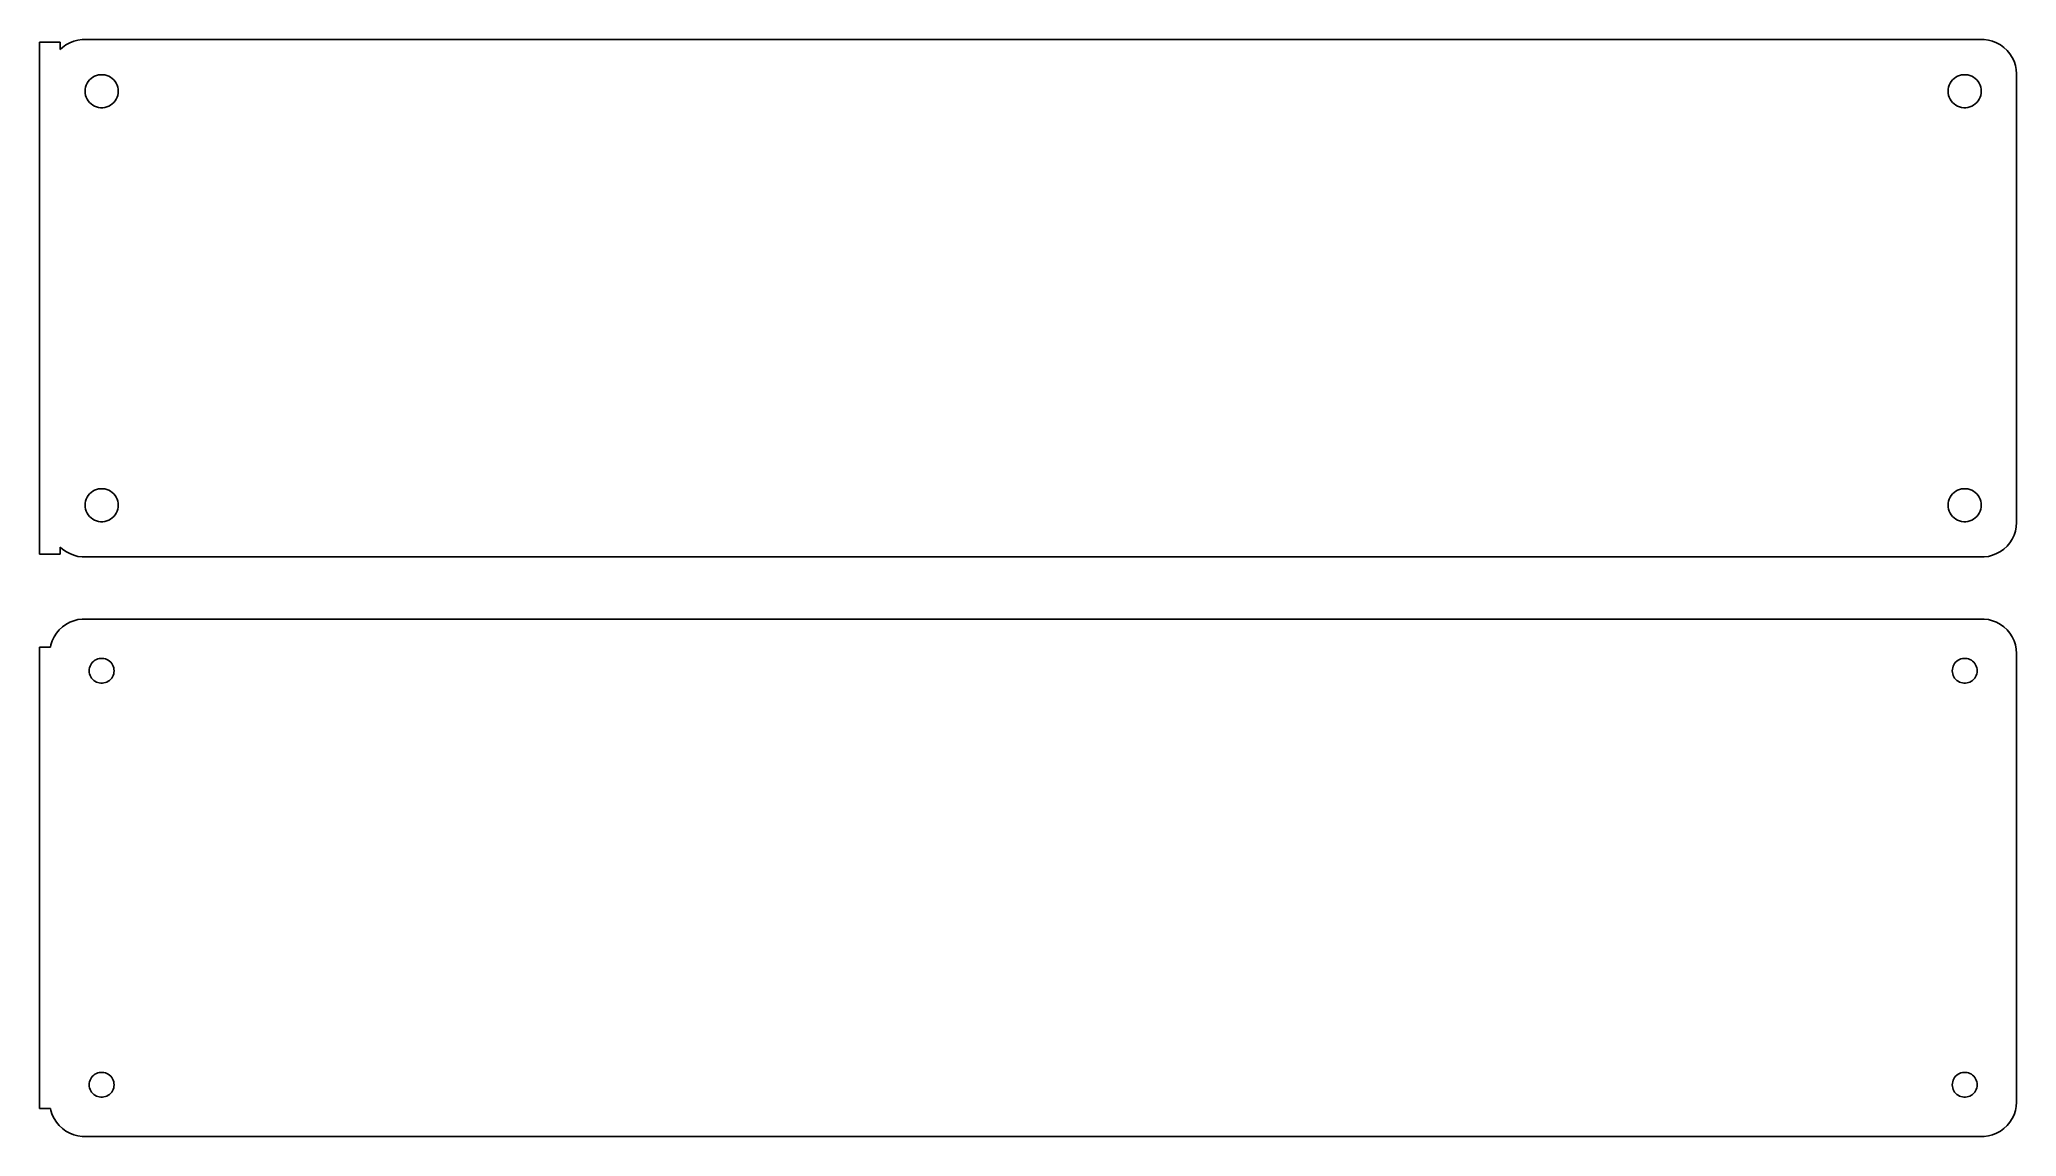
# Model space of a CAD drawing. Header units: metres. Extents: x -144 to 142, y 47 to 205.
import ezdxf

# ---------------------------------------------------------------- set-up
doc = ezdxf.new("R2010")
doc.units = ezdxf.units.M

msp = doc.modelspace()

# ---------------------------------------------------------------- linework, layer by layer
for p, q in [((-141, 205.115), (-144, 205.115)), ((-144, 205.115), (-144, 130.885)), ((-141, 204.059), (-141, 205.115)), ((-140.687, 204.353), (-141, 204.059)), ((-140.179, 204.722), (-140.687, 204.353)), ((-139.629, 205.024), (-140.179, 204.722)), ((-139.045, 205.255), (-139.629, 205.024)), ((-138.437, 205.411), (-139.045, 205.255)), ((-137.814, 205.49), (-138.437, 205.411)), ((137.814, 205.49), (-137.814, 205.49)), ((138.437, 205.411), (137.814, 205.49)), ((139.045, 205.255), (138.437, 205.411)), ((139.629, 205.024), (139.045, 205.255)), ((140.179, 204.722), (139.629, 205.024)), ((140.687, 204.353), (140.179, 204.722)), ((141.145, 203.923), (140.687, 204.353)), ((141.545, 203.439), (141.145, 203.923)), ((141.882, 202.909), (141.545, 203.439)), ((142.149, 202.341), (141.882, 202.909)), ((142.343, 201.743), (142.149, 202.341)), ((142.461, 201.127), (142.343, 201.743)), ((142.5, 200.5), (142.461, 201.127)), ((-137.4, 198), (-137.381, 198.301)), ((-137.381, 197.699), (-137.4, 198)), ((-137.381, 198.301), (-137.325, 198.597)), ((-137.325, 197.403), (-137.381, 197.699)), ((-137.325, 198.597), (-137.231, 198.883)), ((-137.231, 198.883), (-137.103, 199.156)), ((-137.103, 199.156), (-136.942, 199.411)), ((-136.942, 199.411), (-136.75, 199.643)), ((-136.75, 199.643), (-136.53, 199.849)), ((-136.53, 199.849), (-136.286, 200.026)), ((-136.286, 200.026), (-136.022, 200.172)), ((-136.022, 200.172), (-135.742, 200.283)), ((-135.742, 200.283), (-135.45, 200.357)), ((-135.45, 200.357), (-135.151, 200.395)), ((-135.151, 200.395), (-134.849, 200.395)), ((-134.849, 200.395), (-134.55, 200.357)), ((-134.55, 200.357), (-134.258, 200.283)), ((-134.258, 200.283), (-133.978, 200.172)), ((-133.978, 200.172), (-133.714, 200.026)), ((-133.714, 200.026), (-133.47, 199.849)), ((-133.47, 199.849), (-133.25, 199.643)), ((-133.25, 199.643), (-133.058, 199.411)), ((-133.058, 199.411), (-132.897, 199.156)), ((-132.897, 199.156), (-132.769, 198.883)), ((-132.769, 198.883), (-132.675, 198.597)), ((-132.675, 198.597), (-132.619, 198.301)), ((-132.619, 197.699), (-132.675, 197.403)), ((-132.619, 198.301), (-132.6, 198)), ((-132.6, 198), (-132.619, 197.699)), ((132.6, 198), (132.619, 198.301)), ((132.619, 197.699), (132.6, 198)), ((132.619, 198.301), (132.675, 198.597)), ((132.675, 197.403), (132.619, 197.699)), ((132.675, 198.597), (132.769, 198.883)), ((132.769, 198.883), (132.897, 199.156)), ((132.897, 199.156), (133.058, 199.411)), ((133.058, 199.411), (133.25, 199.643)), ((133.25, 199.643), (133.47, 199.849)), ((133.47, 199.849), (133.714, 200.026)), ((133.714, 200.026), (133.978, 200.172)), ((133.978, 200.172), (134.258, 200.283)), ((134.258, 200.283), (134.55, 200.357)), ((134.55, 200.357), (134.849, 200.395)), ((134.849, 200.395), (135.151, 200.395)), ((135.151, 200.395), (135.45, 200.357)), ((135.45, 200.357), (135.742, 200.283)), ((135.742, 200.283), (136.022, 200.172)), ((136.022, 200.172), (136.286, 200.026)), ((136.286, 200.026), (136.53, 199.849)), ((136.53, 199.849), (136.75, 199.643)), ((136.75, 199.643), (136.942, 199.411)), ((136.942, 199.411), (137.103, 199.156)), ((137.103, 199.156), (137.231, 198.883)), ((137.231, 198.883), (137.325, 198.597)), ((137.325, 198.597), (137.381, 198.301)), ((137.381, 197.699), (137.325, 197.403)), ((137.381, 198.301), (137.4, 198)), ((137.4, 198), (137.381, 197.699)), ((142.5, 135.5), (142.5, 200.5)), ((-137.231, 197.117), (-137.325, 197.403)), ((-137.103, 196.844), (-137.231, 197.117)), ((-136.942, 196.589), (-137.103, 196.844)), ((-136.75, 196.357), (-136.942, 196.589)), ((-136.53, 196.151), (-136.75, 196.357)), ((-136.286, 195.974), (-136.53, 196.151)), ((-136.022, 195.828), (-136.286, 195.974)), ((-135.742, 195.717), (-136.022, 195.828)), ((-135.45, 195.643), (-135.742, 195.717)), ((-135.151, 195.605), (-135.45, 195.643)), ((-134.849, 195.605), (-135.151, 195.605)), ((-134.55, 195.643), (-134.849, 195.605)), ((-134.258, 195.717), (-134.55, 195.643)), ((-133.978, 195.828), (-134.258, 195.717)), ((-133.714, 195.974), (-133.978, 195.828)), ((-133.47, 196.151), (-133.714, 195.974)), ((-133.25, 196.357), (-133.47, 196.151)), ((-133.058, 196.589), (-133.25, 196.357)), ((-132.897, 196.844), (-133.058, 196.589)), ((-132.769, 197.117), (-132.897, 196.844)), ((-132.675, 197.403), (-132.769, 197.117)), ((132.769, 197.117), (132.675, 197.403)), ((132.897, 196.844), (132.769, 197.117)), ((133.058, 196.589), (132.897, 196.844)), ((133.25, 196.357), (133.058, 196.589)), ((133.47, 196.151), (133.25, 196.357)), ((133.714, 195.974), (133.47, 196.151)), ((133.978, 195.828), (133.714, 195.974)), ((134.258, 195.717), (133.978, 195.828)), ((134.55, 195.643), (134.258, 195.717)), ((134.849, 195.605), (134.55, 195.643)), ((135.151, 195.605), (134.849, 195.605)), ((135.45, 195.643), (135.151, 195.605)), ((135.742, 195.717), (135.45, 195.643)), ((136.022, 195.828), (135.742, 195.717)), ((136.286, 195.974), (136.022, 195.828)), ((136.53, 196.151), (136.286, 195.974)), ((136.75, 196.357), (136.53, 196.151)), ((136.942, 196.589), (136.75, 196.357)), ((137.103, 196.844), (136.942, 196.589)), ((137.231, 197.117), (137.103, 196.844)), ((137.325, 197.403), (137.231, 197.117)), ((-135.45, 140.357), (-135.151, 140.395)), ((-135.151, 140.395), (-134.849, 140.395)), ((-134.849, 140.395), (-134.55, 140.357)), ((134.55, 140.357), (134.849, 140.395)), ((134.849, 140.395), (135.151, 140.395)), ((135.151, 140.395), (135.45, 140.357)), ((-137.4, 138), (-137.381, 138.301)), ((-137.381, 137.699), (-137.4, 138)), ((-137.381, 138.301), (-137.325, 138.597)), ((-137.325, 137.403), (-137.381, 137.699)), ((-137.325, 138.597), (-137.231, 138.883)), ((-137.231, 138.883), (-137.103, 139.156)), ((-137.103, 139.156), (-136.942, 139.411)), ((-136.942, 139.411), (-136.75, 139.643)), ((-136.75, 139.643), (-136.53, 139.849)), ((-136.53, 139.849), (-136.286, 140.026)), ((-136.286, 140.026), (-136.022, 140.172)), ((-136.022, 140.172), (-135.742, 140.283)), ((-135.742, 140.283), (-135.45, 140.357)), ((-134.55, 140.357), (-134.258, 140.283)), ((-134.258, 140.283), (-133.978, 140.172)), ((-133.978, 140.172), (-133.714, 140.026)), ((-133.714, 140.026), (-133.47, 139.849)), ((-133.47, 139.849), (-133.25, 139.643)), ((-133.25, 139.643), (-133.058, 139.411)), ((-133.058, 139.411), (-132.897, 139.156)), ((-132.897, 139.156), (-132.769, 138.883)), ((-132.769, 138.883), (-132.675, 138.597)), ((-132.675, 138.597), (-132.619, 138.301)), ((-132.619, 137.699), (-132.675, 137.403)), ((-132.619, 138.301), (-132.6, 138)), ((-132.6, 138), (-132.619, 137.699)), ((132.6, 138), (132.619, 138.301)), ((132.619, 137.699), (132.6, 138)), ((132.619, 138.301), (132.675, 138.597)), ((132.675, 137.403), (132.619, 137.699)), ((132.675, 138.597), (132.769, 138.883)), ((132.769, 138.883), (132.897, 139.156)), ((132.897, 139.156), (133.058, 139.411)), ((133.058, 139.411), (133.25, 139.643)), ((133.25, 139.643), (133.47, 139.849)), ((133.47, 139.849), (133.714, 140.026)), ((133.714, 140.026), (133.978, 140.172)), ((133.978, 140.172), (134.258, 140.283)), ((134.258, 140.283), (134.55, 140.357)), ((135.45, 140.357), (135.742, 140.283)), ((135.742, 140.283), (136.022, 140.172)), ((136.022, 140.172), (136.286, 140.026)), ((136.286, 140.026), (136.53, 139.849)), ((136.53, 139.849), (136.75, 139.643)), ((136.75, 139.643), (136.942, 139.411)), ((136.942, 139.411), (137.103, 139.156)), ((137.103, 139.156), (137.231, 138.883)), ((137.231, 138.883), (137.325, 138.597)), ((137.325, 138.597), (137.381, 138.301)), ((137.381, 137.699), (137.325, 137.403)), ((137.381, 138.301), (137.4, 138)), ((137.4, 138), (137.381, 137.699)), ((-137.231, 137.117), (-137.325, 137.403)), ((-137.103, 136.844), (-137.231, 137.117)), ((-136.942, 136.589), (-137.103, 136.844)), ((-136.75, 136.357), (-136.942, 136.589)), ((-136.53, 136.151), (-136.75, 136.357)), ((-136.286, 135.974), (-136.53, 136.151)), ((-136.022, 135.828), (-136.286, 135.974)), ((-135.742, 135.717), (-136.022, 135.828)), ((-135.45, 135.643), (-135.742, 135.717)), ((-135.151, 135.605), (-135.45, 135.643)), ((-134.849, 135.605), (-135.151, 135.605)), ((-134.55, 135.643), (-134.849, 135.605)), ((-134.258, 135.717), (-134.55, 135.643)), ((-133.978, 135.828), (-134.258, 135.717)), ((-133.714, 135.974), (-133.978, 135.828)), ((-133.47, 136.151), (-133.714, 135.974)), ((-133.25, 136.357), (-133.47, 136.151)), ((-133.058, 136.589), (-133.25, 136.357)), ((-132.897, 136.844), (-133.058, 136.589)), ((-132.769, 137.117), (-132.897, 136.844)), ((-132.675, 137.403), (-132.769, 137.117)), ((132.769, 137.117), (132.675, 137.403)), ((132.897, 136.844), (132.769, 137.117)), ((133.058, 136.589), (132.897, 136.844)), ((133.25, 136.357), (133.058, 136.589)), ((133.47, 136.151), (133.25, 136.357)), ((133.714, 135.974), (133.47, 136.151)), ((133.978, 135.828), (133.714, 135.974)), ((134.258, 135.717), (133.978, 135.828)), ((134.55, 135.643), (134.258, 135.717)), ((134.849, 135.605), (134.55, 135.643)), ((135.151, 135.605), (134.849, 135.605)), ((135.45, 135.643), (135.151, 135.605)), ((135.742, 135.717), (135.45, 135.643)), ((136.022, 135.828), (135.742, 135.717)), ((136.286, 135.974), (136.022, 135.828)), ((136.53, 136.151), (136.286, 135.974)), ((136.75, 136.357), (136.53, 136.151)), ((136.942, 136.589), (136.75, 136.357)), ((137.103, 136.844), (136.942, 136.589)), ((137.231, 137.117), (137.103, 136.844)), ((137.325, 137.403), (137.231, 137.117)), ((142.343, 134.257), (142.461, 134.873)), ((142.461, 134.873), (142.5, 135.5)), ((-141, 130.885), (-141, 131.941)), ((-141, 131.941), (-140.687, 131.647)), ((140.687, 131.647), (141.145, 132.077)), ((141.145, 132.077), (141.545, 132.561)), ((141.545, 132.561), (141.882, 133.091)), ((141.882, 133.091), (142.149, 133.659)), ((142.149, 133.659), (142.343, 134.257)), ((-144, 130.885), (-141, 130.885)), ((-140.687, 131.647), (-140.179, 131.278)), ((-140.179, 131.278), (-139.629, 130.976)), ((-139.629, 130.976), (-139.045, 130.745)), ((-139.045, 130.745), (-138.437, 130.589)), ((-138.437, 130.589), (-137.814, 130.51)), ((-137.814, 130.51), (137.814, 130.51)), ((137.814, 130.51), (138.437, 130.589)), ((138.437, 130.589), (139.045, 130.745)), ((139.045, 130.745), (139.629, 130.976)), ((139.629, 130.976), (140.179, 131.278)), ((140.179, 131.278), (140.687, 131.647)), ((-140.687, 120.353), (-141.145, 119.923)), ((-140.179, 120.722), (-140.687, 120.353)), ((-139.629, 121.024), (-140.179, 120.722)), ((-139.045, 121.255), (-139.629, 121.024)), ((-138.437, 121.411), (-139.045, 121.255)), ((-137.814, 121.49), (-138.437, 121.411)), ((137.814, 121.49), (-137.814, 121.49)), ((138.437, 121.411), (137.814, 121.49)), ((139.045, 121.255), (138.437, 121.411)), ((139.629, 121.024), (139.045, 121.255)), ((140.179, 120.722), (139.629, 121.024)), ((140.687, 120.353), (140.179, 120.722)), ((141.145, 119.923), (140.687, 120.353)), ((-142.343, 117.743), (-142.4, 117.444)), ((-142.149, 118.341), (-142.343, 117.743)), ((-141.882, 118.909), (-142.149, 118.341)), ((-141.545, 119.439), (-141.882, 118.909)), ((-141.145, 119.923), (-141.545, 119.439)), ((141.545, 119.439), (141.145, 119.923)), ((141.882, 118.909), (141.545, 119.439)), ((142.149, 118.341), (141.882, 118.909)), ((142.343, 117.743), (142.149, 118.341)), ((142.461, 117.127), (142.343, 117.743)), ((-142.4, 117.444), (-144, 117.444)), ((-144, 117.444), (-144, 50.5558)), ((-136.743, 114.448), (-136.674, 114.663)), ((-136.674, 114.663), (-136.577, 114.867)), ((-136.577, 114.867), (-136.456, 115.058)), ((-136.456, 115.058), (-136.312, 115.232)), ((-136.312, 115.232), (-136.147, 115.387)), ((-136.147, 115.387), (-135.964, 115.52)), ((-135.964, 115.52), (-135.766, 115.629)), ((-135.766, 115.629), (-135.556, 115.712)), ((-135.556, 115.712), (-135.337, 115.768)), ((-135.337, 115.768), (-135.113, 115.796)), ((-135.113, 115.796), (-134.887, 115.796)), ((-134.887, 115.796), (-134.663, 115.768)), ((-134.663, 115.768), (-134.444, 115.712)), ((-134.444, 115.712), (-134.234, 115.629)), ((-134.234, 115.629), (-134.036, 115.52)), ((-134.036, 115.52), (-133.853, 115.387)), ((-133.853, 115.387), (-133.688, 115.232)), ((-133.688, 115.232), (-133.544, 115.058)), ((-133.544, 115.058), (-133.423, 114.867)), ((-133.423, 114.867), (-133.326, 114.663)), ((-133.326, 114.663), (-133.257, 114.448)), ((133.257, 114.448), (133.326, 114.663)), ((133.326, 114.663), (133.423, 114.867)), ((133.423, 114.867), (133.544, 115.058)), ((133.544, 115.058), (133.688, 115.232)), ((133.688, 115.232), (133.853, 115.387)), ((133.853, 115.387), (134.036, 115.52)), ((134.036, 115.52), (134.234, 115.629)), ((134.234, 115.629), (134.444, 115.712)), ((134.444, 115.712), (134.663, 115.768)), ((134.663, 115.768), (134.887, 115.796)), ((134.887, 115.796), (135.113, 115.796)), ((135.113, 115.796), (135.337, 115.768)), ((135.337, 115.768), (135.556, 115.712)), ((135.556, 115.712), (135.766, 115.629)), ((135.766, 115.629), (135.964, 115.52)), ((135.964, 115.52), (136.147, 115.387)), ((136.147, 115.387), (136.312, 115.232)), ((136.312, 115.232), (136.456, 115.058)), ((136.456, 115.058), (136.577, 114.867)), ((136.577, 114.867), (136.674, 114.663)), ((136.674, 114.663), (136.743, 114.448)), ((142.5, 116.5), (142.461, 117.127)), ((142.5, 51.5), (142.5, 116.5)), ((-136.8, 114), (-136.786, 114.226)), ((-136.786, 113.774), (-136.8, 114)), ((-136.786, 114.226), (-136.743, 114.448)), ((-136.743, 113.552), (-136.786, 113.774)), ((-136.674, 113.337), (-136.743, 113.552)), ((-136.577, 113.133), (-136.674, 113.337)), ((-136.456, 112.942), (-136.577, 113.133)), ((-136.312, 112.768), (-136.456, 112.942)), ((-136.147, 112.613), (-136.312, 112.768)), ((-135.964, 112.48), (-136.147, 112.613)), ((-135.766, 112.371), (-135.964, 112.48)), ((-135.556, 112.288), (-135.766, 112.371)), ((-135.337, 112.232), (-135.556, 112.288)), ((-135.113, 112.204), (-135.337, 112.232)), ((-134.887, 112.204), (-135.113, 112.204)), ((-134.663, 112.232), (-134.887, 112.204)), ((-134.444, 112.288), (-134.663, 112.232)), ((-134.234, 112.371), (-134.444, 112.288)), ((-134.036, 112.48), (-134.234, 112.371)), ((-133.853, 112.613), (-134.036, 112.48)), ((-133.688, 112.768), (-133.853, 112.613)), ((-133.544, 112.942), (-133.688, 112.768)), ((-133.423, 113.133), (-133.544, 112.942)), ((-133.326, 113.337), (-133.423, 113.133)), ((-133.257, 113.552), (-133.326, 113.337)), ((-133.257, 114.448), (-133.214, 114.226)), ((-133.214, 113.774), (-133.257, 113.552)), ((-133.214, 114.226), (-133.2, 114)), ((-133.2, 114), (-133.214, 113.774)), ((133.2, 114), (133.214, 114.226)), ((133.214, 113.774), (133.2, 114)), ((133.214, 114.226), (133.257, 114.448)), ((133.257, 113.552), (133.214, 113.774)), ((133.326, 113.337), (133.257, 113.552)), ((133.423, 113.133), (133.326, 113.337)), ((133.544, 112.942), (133.423, 113.133)), ((133.688, 112.768), (133.544, 112.942)), ((133.853, 112.613), (133.688, 112.768)), ((134.036, 112.48), (133.853, 112.613)), ((134.234, 112.371), (134.036, 112.48)), ((134.444, 112.288), (134.234, 112.371)), ((134.663, 112.232), (134.444, 112.288)), ((134.887, 112.204), (134.663, 112.232)), ((135.113, 112.204), (134.887, 112.204)), ((135.337, 112.232), (135.113, 112.204)), ((135.556, 112.288), (135.337, 112.232)), ((135.766, 112.371), (135.556, 112.288)), ((135.964, 112.48), (135.766, 112.371)), ((136.147, 112.613), (135.964, 112.48)), ((136.312, 112.768), (136.147, 112.613)), ((136.456, 112.942), (136.312, 112.768)), ((136.577, 113.133), (136.456, 112.942)), ((136.674, 113.337), (136.577, 113.133)), ((136.743, 113.552), (136.674, 113.337)), ((136.743, 114.448), (136.786, 114.226)), ((136.786, 113.774), (136.743, 113.552)), ((136.786, 114.226), (136.8, 114)), ((136.8, 114), (136.786, 113.774)), ((-136.786, 54.2256), (-136.743, 54.4476)), ((-136.743, 54.4476), (-136.674, 54.6626)), ((-136.674, 54.6626), (-136.577, 54.8672)), ((-136.577, 54.8672), (-136.456, 55.058)), ((-136.456, 55.058), (-136.312, 55.2322)), ((-136.312, 55.2322), (-136.147, 55.3869)), ((-136.147, 55.3869), (-135.964, 55.5198)), ((-135.964, 55.5198), (-135.766, 55.6287)), ((-135.766, 55.6287), (-135.556, 55.7119)), ((-135.556, 55.7119), (-135.337, 55.7681)), ((-135.337, 55.7681), (-135.113, 55.7964)), ((-135.113, 55.7964), (-134.887, 55.7964)), ((-134.887, 55.7964), (-134.663, 55.7681)), ((-134.663, 55.7681), (-134.444, 55.7119)), ((-134.444, 55.7119), (-134.234, 55.6287)), ((-134.234, 55.6287), (-134.036, 55.5198)), ((-134.036, 55.5198), (-133.853, 55.3869)), ((-133.853, 55.3869), (-133.688, 55.2322)), ((-133.688, 55.2322), (-133.544, 55.058)), ((-133.544, 55.058), (-133.423, 54.8672)), ((-133.423, 54.8672), (-133.326, 54.6626)), ((-133.326, 54.6626), (-133.257, 54.4476)), ((-133.257, 54.4476), (-133.214, 54.2256)), ((133.214, 54.2256), (133.257, 54.4476)), ((133.257, 54.4476), (133.326, 54.6626)), ((133.326, 54.6626), (133.423, 54.8672)), ((133.423, 54.8672), (133.544, 55.058)), ((133.544, 55.058), (133.688, 55.2322)), ((133.688, 55.2322), (133.853, 55.3869)), ((133.853, 55.3869), (134.036, 55.5198)), ((134.036, 55.5198), (134.234, 55.6287)), ((134.234, 55.6287), (134.444, 55.7119)), ((134.444, 55.7119), (134.663, 55.7681)), ((134.663, 55.7681), (134.887, 55.7964)), ((134.887, 55.7964), (135.113, 55.7964)), ((135.113, 55.7964), (135.337, 55.7681)), ((135.337, 55.7681), (135.556, 55.7119)), ((135.556, 55.7119), (135.766, 55.6287)), ((135.766, 55.6287), (135.964, 55.5198)), ((135.964, 55.5198), (136.147, 55.3869)), ((136.147, 55.3869), (136.312, 55.2322)), ((136.312, 55.2322), (136.456, 55.058)), ((136.456, 55.058), (136.577, 54.8672)), ((136.577, 54.8672), (136.674, 54.6626)), ((136.674, 54.6626), (136.743, 54.4476)), ((136.743, 54.4476), (136.786, 54.2256)), ((-136.8, 54), (-136.786, 54.2256)), ((-136.786, 53.7744), (-136.8, 54)), ((-136.743, 53.5524), (-136.786, 53.7744)), ((-136.674, 53.3374), (-136.743, 53.5524)), ((-136.577, 53.1328), (-136.674, 53.3374)), ((-136.456, 52.942), (-136.577, 53.1328)), ((-136.312, 52.7678), (-136.456, 52.942)), ((-136.147, 52.6131), (-136.312, 52.7678)), ((-135.964, 52.4802), (-136.147, 52.6131)), ((-135.766, 52.3713), (-135.964, 52.4802)), ((-135.556, 52.2881), (-135.766, 52.3713)), ((-135.337, 52.2319), (-135.556, 52.2881)), ((-135.113, 52.2036), (-135.337, 52.2319)), ((-134.887, 52.2036), (-135.113, 52.2036)), ((-134.663, 52.2319), (-134.887, 52.2036)), ((-134.444, 52.2881), (-134.663, 52.2319)), ((-134.234, 52.3713), (-134.444, 52.2881)), ((-134.036, 52.4802), (-134.234, 52.3713)), ((-133.853, 52.6131), (-134.036, 52.4802)), ((-133.688, 52.7678), (-133.853, 52.6131)), ((-133.544, 52.942), (-133.688, 52.7678)), ((-133.423, 53.1328), (-133.544, 52.942)), ((-133.326, 53.3374), (-133.423, 53.1328)), ((-133.257, 53.5524), (-133.326, 53.3374)), ((-133.214, 53.7744), (-133.257, 53.5524)), ((-133.214, 54.2256), (-133.2, 54)), ((-133.2, 54), (-133.214, 53.7744)), ((133.2, 54), (133.214, 54.2256)), ((133.214, 53.7744), (133.2, 54)), ((133.257, 53.5524), (133.214, 53.7744)), ((133.326, 53.3374), (133.257, 53.5524)), ((133.423, 53.1328), (133.326, 53.3374)), ((133.544, 52.942), (133.423, 53.1328)), ((133.688, 52.7678), (133.544, 52.942)), ((133.853, 52.6131), (133.688, 52.7678)), ((134.036, 52.4802), (133.853, 52.6131)), ((134.234, 52.3713), (134.036, 52.4802)), ((134.444, 52.2881), (134.234, 52.3713)), ((134.663, 52.2319), (134.444, 52.2881)), ((134.887, 52.2036), (134.663, 52.2319)), ((135.113, 52.2036), (134.887, 52.2036)), ((135.337, 52.2319), (135.113, 52.2036)), ((135.556, 52.2881), (135.337, 52.2319)), ((135.766, 52.3713), (135.556, 52.2881)), ((135.964, 52.4802), (135.766, 52.3713)), ((136.147, 52.6131), (135.964, 52.4802)), ((136.312, 52.7678), (136.147, 52.6131)), ((136.456, 52.942), (136.312, 52.7678)), ((136.577, 53.1328), (136.456, 52.942)), ((136.674, 53.3374), (136.577, 53.1328)), ((136.743, 53.5524), (136.674, 53.3374)), ((136.786, 53.7744), (136.743, 53.5524)), ((136.786, 54.2256), (136.8, 54)), ((136.8, 54), (136.786, 53.7744)), ((-144, 50.5558), (-142.4, 50.5558)), ((-142.4, 50.5558), (-142.343, 50.2566)), ((-142.343, 50.2566), (-142.149, 49.6594)), ((-142.149, 49.6594), (-141.882, 49.0912)), ((-141.882, 49.0912), (-141.545, 48.5611)), ((141.545, 48.5611), (141.882, 49.0912)), ((141.882, 49.0912), (142.149, 49.6594)), ((142.149, 49.6594), (142.343, 50.2566)), ((142.343, 50.2566), (142.461, 50.8733)), ((142.461, 50.8733), (142.5, 51.5)), ((-141.545, 48.5611), (-141.145, 48.0773)), ((-141.145, 48.0773), (-140.687, 47.6474)), ((-140.687, 47.6474), (-140.179, 47.2784)), ((-140.179, 47.2784), (-139.629, 46.9759)), ((-139.629, 46.9759), (-139.045, 46.7447)), ((-139.045, 46.7447), (-138.437, 46.5886)), ((-138.437, 46.5886), (-137.814, 46.5099)), ((-137.814, 46.5099), (137.814, 46.5099)), ((137.814, 46.5099), (138.437, 46.5886)), ((138.437, 46.5886), (139.045, 46.7447)), ((139.045, 46.7447), (139.629, 46.9759)), ((139.629, 46.9759), (140.179, 47.2784)), ((140.179, 47.2784), (140.687, 47.6474)), ((140.687, 47.6474), (141.145, 48.0773)), ((141.145, 48.0773), (141.545, 48.5611))]:
    msp.add_line(p, q)

doc.saveas('drawing.dxf')
